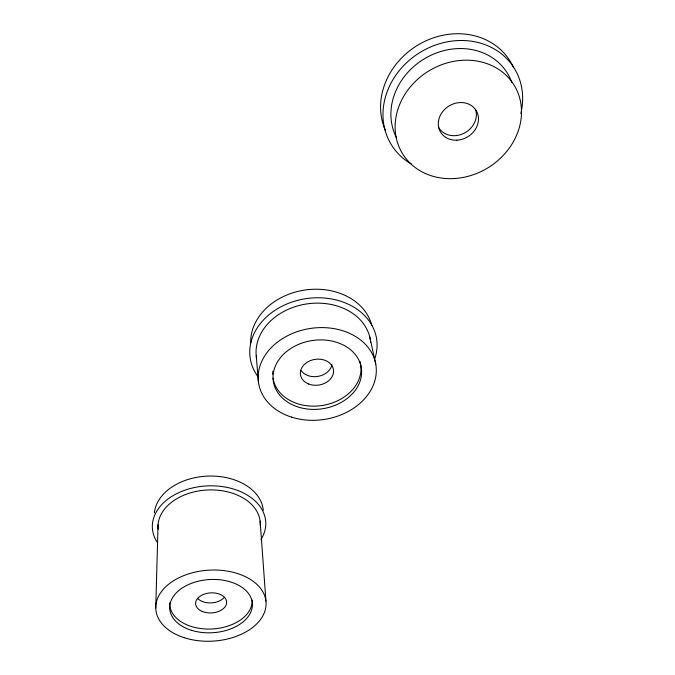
<?xml version="1.0" encoding="UTF-8"?>
<svg xmlns="http://www.w3.org/2000/svg" width="675" height="675" viewBox="0 0 675 675"><rect width="100%" height="100%" fill="white"/><g stroke="black" fill="none" stroke-linecap="round" stroke-linejoin="round"><path stroke-width="1.01" d="M155.748 608.048L158.051 524.787M369.681 336.623L375.756 364.188M256.247 355.911L258.323 381.181M260.128 521.151L265.933 601.012M411.337 163.991A72.385 63.205 -32.6 0 1 391.542 82.139A72.385 63.205 -32.6 0 1 477.79 42.432A72.385 63.205 -32.6 0 1 520.805 113.594M396.613 137.945A64.184 56.033 -32.6 0 1 430.312 55.578A64.184 56.033 -32.6 0 1 511.793 82.434M385.602 130.866A71.533 62.724 -33.2 0 1 423.681 41.909A71.533 62.724 -33.2 0 1 513.523 67.492M475.521 109.266A20.672 17.955 -31.8 0 1 463.961 133.304A20.672 17.955 -31.8 0 1 438.708 127.575M157.241 542.312A56.767 39.158 -2.8 0 1 208.946 485.84A56.767 39.158 -2.8 0 1 261.006 539.452M154.389 512.949A54.608 38.019 -2.8 0 1 208.87 476.061A54.608 38.019 -2.8 0 1 263.309 510.283M158.127 529.242A51.182 35.311 -2.8 0 1 208.398 489.957A51.182 35.311 -2.8 0 1 260.229 525.563M223.948 597.772A15.407 10.032 -3.4 0 1 197.826 598.624M252.188 600.227A41.268 26.637 -3.4 0 1 210.71 629.033A41.268 26.637 -3.4 0 1 169.771 602.758M257.723 376.338A63.931 50.524 -8.6 0 1 306.475 298.578A63.931 50.524 -8.6 0 1 374.448 359.657M250.72 342.984A61.417 48.912 -8.6 0 1 305.176 290.005A61.417 48.912 -8.6 0 1 371.883 325.696M256.652 358.746A57.645 45.554 -8.6 0 1 307.1 303.877A57.645 45.554 -8.6 0 1 370.693 342.259M331.957 364.686A16.538 12.935 -8.6 0 1 318.499 376.304A16.538 12.935 -8.6 0 1 301.193 370.685M359.961 361.488A44.339 34.459 -8.6 0 1 324.27 405.127A44.339 34.459 -8.6 0 1 273.029 378.236M272.7 374.254A44.339 34.459 -8.6 0 1 272.852 371.199M454.722 178.521A65.475 56.742 -31.5 0 0 514.755 86.24A65.475 56.742 -31.5 0 0 405.464 93.471A65.475 56.742 -31.5 0 0 454.722 178.521M456.975 140.172A20.815 18.031 -31.5 0 0 476.457 111.037A20.815 18.031 -31.5 0 0 441.737 112.911A20.815 18.031 -31.5 0 0 456.975 140.172M183.946 637.613A55.232 35.539 -3.4 0 0 266.085 603.231A55.232 35.539 -3.4 0 0 182.714 576.045A55.232 35.539 -3.4 0 0 183.946 637.613M202.179 611.415A15.55 10.032 -3.4 0 0 226.589 603.256A15.55 10.032 -3.4 0 0 204.593 594.008A15.55 10.032 -3.4 0 0 202.179 611.415M191.312 630.248A41.411 26.637 -3.4 0 0 252.408 603.965A41.411 26.637 -3.4 0 0 189.447 584.137A41.411 26.637 -3.4 0 0 191.312 630.248M291.549 417.125A59.349 46.027 -8.6 0 0 376.152 367.048A59.349 46.027 -8.6 0 0 283.964 337.728A59.349 46.027 -8.6 0 0 291.549 417.125M308.72 384.016A16.706 12.977 -8.6 0 0 333.593 371.166A16.706 12.977 -8.6 0 0 308.576 361.446A16.706 12.977 -8.6 0 0 308.72 384.016M296.764 406.569A44.499 34.501 -8.6 0 0 361.598 370.617A44.499 34.501 -8.6 0 0 293.625 346.79A44.499 34.501 -8.6 0 0 296.764 406.569"/></g></svg>
